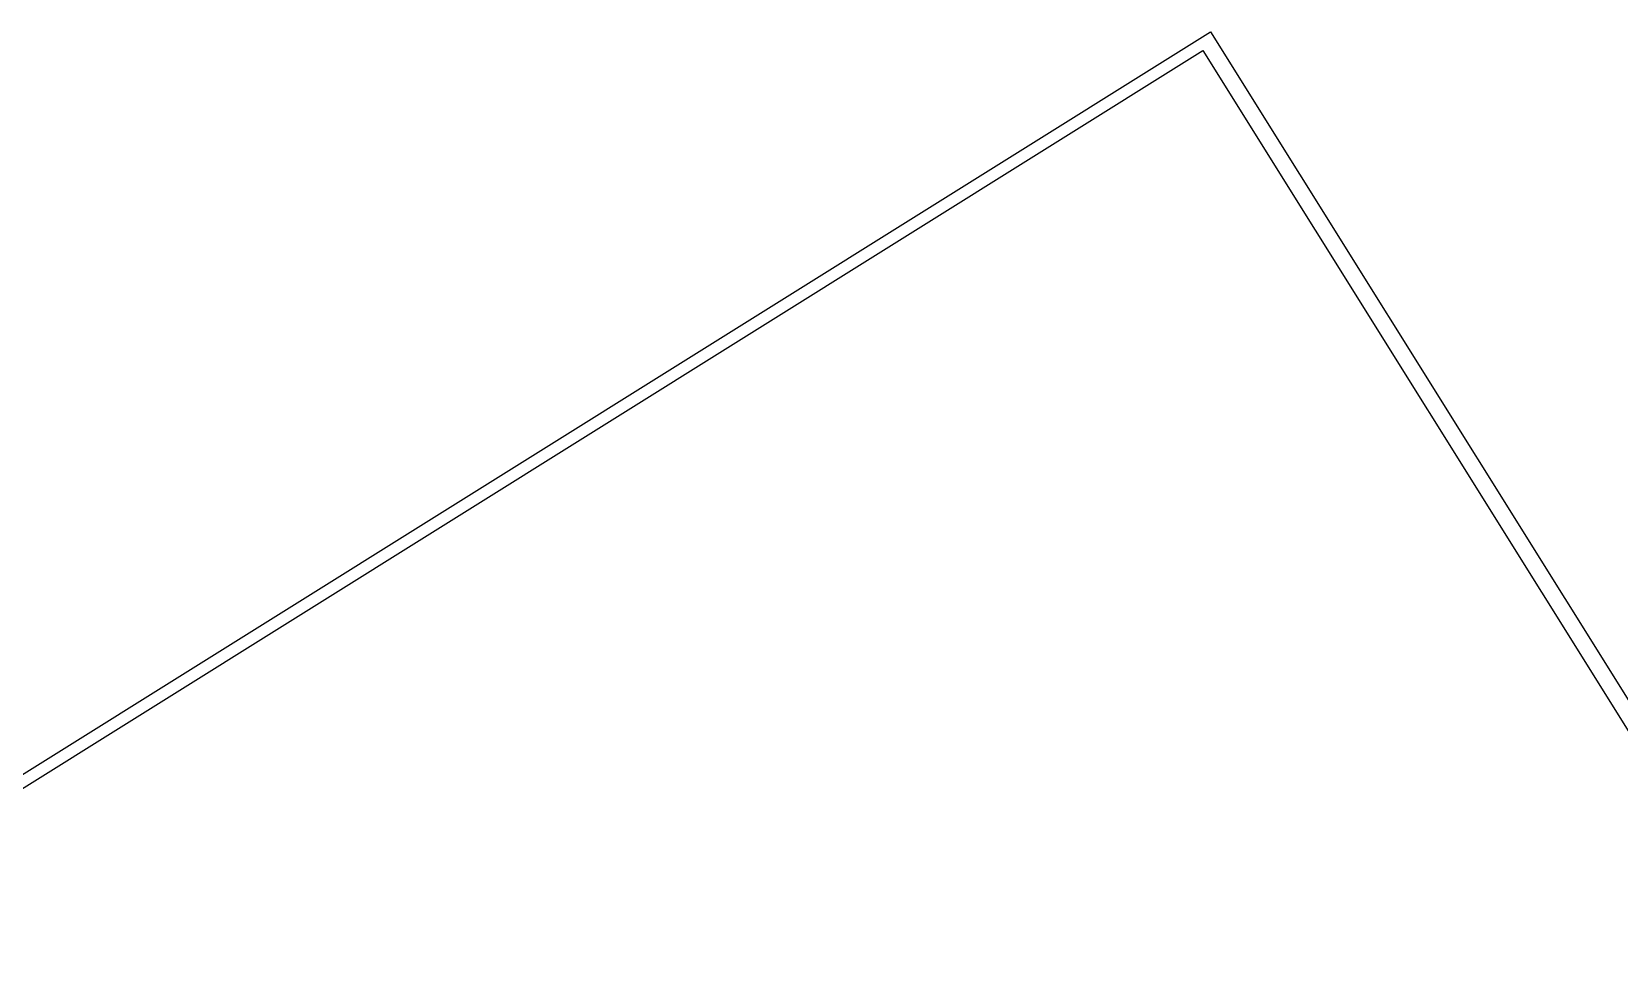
# Model space of a CAD drawing. Header units: metres. Extents: x 3 to 509016, y 4 to 6969473.
# Drawn here: x 507823.2 to 507877.2, y 6967342.9 to 6967374.3 of the extents above; entities that cross this region are included whole.
import ezdxf

# ---------------------------------------------------------------- set-up
doc = ezdxf.new("R2010")
doc.units = ezdxf.units.M
doc.layers.add('VPORTS', color=11, linetype='Continuous', plot=False)
doc.layers.add('VPORTS_FRAMES', color=11, linetype='Continuous', plot=False)
doc.layers.add('XREF', color=7, linetype='Continuous')

# ---------------------------------------------------------------- blocks, each defined once
blk = doc.blocks.new('XD_HATCH')
at = {"layer": 'VPORTS_FRAMES'}
blk.add_lwpolyline([(507821.282, 6966964.794), (507649.023, 6967240.319), (507863.311, 6967374.293), (508035.571, 6967098.768)], close=True, dxfattribs=at)
blk = doc.blocks.new('XD_DESIGN_1')
at = {"layer": 'VPORTS'}
blk.add_lwpolyline([(507821.282, 6966964.794), (507649.237, 6967239.976), (507863.049, 6967373.652), (508035.094, 6967098.47)], close=True, dxfattribs=at)
blk = doc.blocks.new('XD_DESIGN_2')
at = {"layer": 'VPORTS'}
blk.add_lwpolyline([(507821.282, 6966964.794), (507649.237, 6967239.976), (507863.049, 6967373.652), (508035.094, 6967098.47)], close=True, dxfattribs=at)

msp = doc.modelspace()

# ---------------------------------------------------------------- linework, layer by layer
at = {"layer": 'VPORTS_FRAMES'}
msp.add_lwpolyline([(507821.282, 6966964.794), (507649.023, 6967240.319), (507863.311, 6967374.293), (508035.571, 6967098.768)], close=True, dxfattribs=at)

# ---------------------------------------------------------------- block references
msp.add_blockref('XD_HATCH', (0, 0))
at = {"layer": 'XREF'}
msp.add_blockref('XD_HATCH', (0, 0), dxfattribs=at)

# ---------------------------------------------------------------- next in the draw order: block references
msp.add_blockref('XD_DESIGN_1', (0, 0))

# ---------------------------------------------------------------- next in the draw order: block references
msp.add_blockref('XD_DESIGN_2', (0, 0), dxfattribs=at)

doc.saveas('drawing.dxf')
